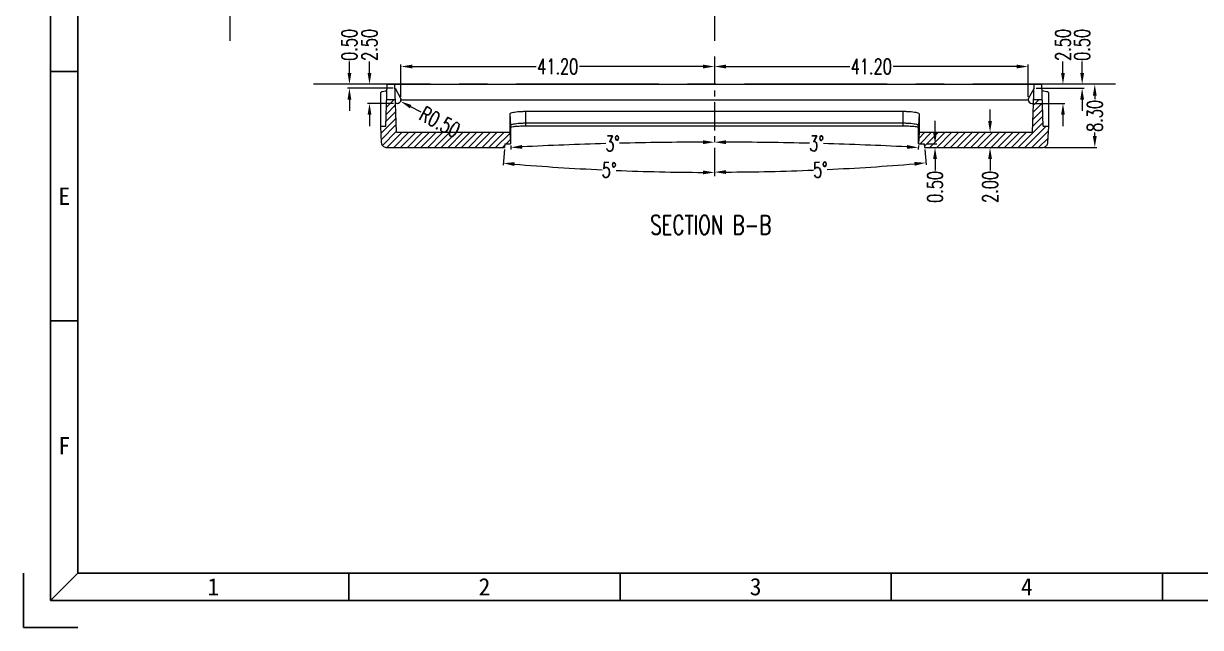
# Model space of a CAD drawing. Header units: millimetres. Extents: x 1179 to 2103, y 2567 to 2779.
# Drawn here: x 1179.1 to 1333.8, y 2567.4 to 2646.7 of the extents above; entities that cross this region are included whole.
import ezdxf
from ezdxf.enums import TextEntityAlignment as Align

# ---------------------------------------------------------------- set-up
doc = ezdxf.new("R2010")
doc.units = ezdxf.units.MM
doc.linetypes.add('CENTER', pattern=[0.6, 0.375, -0.075, 0.075, -0.075])
doc.layers.get('0').update_dxf_attribs({"linetype": 'CONTINUOUS'})
doc.layers.get('Defpoints').update_dxf_attribs({"linetype": 'CONTINUOUS'})
for name, color, linetype, lineweight in [('dim', 82, 'CONTINUOUS', 9), ('hatch', 56, 'CONTINUOUS', 9), ('part', 7, 'CONTINUOUS', 20)]:
    doc.layers.add(name, color=color, linetype=linetype, lineweight=lineweight)
doc.styles.get("Standard").update_dxf_attribs({"font": 'romans.shx', "width": 0.7})
doc.styles.add('宋体', font='SimSun.ttf', dxfattribs={"width": 0.7})
doc.dimstyles.new('02', dxfattribs={"dimscale": 0.5, "dimtxt": 4, "dimasz": 3, "dimexe": 0.5, "dimexo": 0.5, "dimgap": 0.09, "dimtad": 0, "dimzin": 0, "dimdsep": 46, "dimtxsty": 'Standard', "dimcen": 0, "dimclrd": 256, "dimclre": 256, "dimclrt": 6, "dimazin": 2, "dimtp": 0.01, "dimtm": 0.01, "dimtfac": 1, "dimtofl": 0, "dimtmove": 0, "dimatfit": 0, "dimfxl": 0, "dimtolj": 1, "dimtzin": 0, "dimlwd": -1, "dimlwe": -1, "dimarcsym": 0})

# ---------------------------------------------------------------- blocks, each defined once
blk = doc.blocks.new('ca3')
for p, q in [((10, 102.5), (5, 102.5)), ((10, 56.5), (5, 56.5)), ((10, 10), (5, 5)), ((60, 5), (60, 10)), ((110, 5), (110, 10)), ((160, 5), (160, 10)), ((210, 5), (210, 10))]:
    blk.add_line(p, q)
at = {"color": 8}
for q in [(0, 10), (10, 0)]:
    blk.add_line((0, 0), q, dxfattribs=at)
for points in [[(5, 292), (415, 292), (415, 5), (5, 5)], [(10, 287), (410, 287), (410, 10), (10, 10)]]:
    blk.add_lwpolyline(points, close=True)
at = {"style": '宋体'}
for s, p in [('E', (7.5, 79.5)), ('F', (7.5, 33.5)), ('1', (35, 7.5)), ('2', (85, 7.5)), ('3', (135, 7.5)), ('4', (185, 7.5))]:
    blk.add_text(s, height=3.2, dxfattribs=at).set_placement(p, align=Align.MIDDLE)
blk = doc.blocks.new('*D62')
at = {"layer": 'Defpoints', "color": 0}
for p in [(2973.61, -1316.09), (2973.61, -1316.09), (2966.74, -1324.39)]:
    blk.add_point(p, dxfattribs=at)
at = {"layer": 'dim'}
for p, q in [((2973.61, -1317.59), (2973.61, -1318.06)), ((2973.61, -1322.89), (2973.61, -1322.42)), ((2966.99, -1324.39), (2973.86, -1324.39))]:
    blk.add_line(p, q, dxfattribs=at)
for points in [[(2973.36, -1317.59), (2973.86, -1317.59), (2973.61, -1316.09)], [(2973.36, -1322.89), (2973.86, -1322.89), (2973.61, -1324.39)]]:
    blk.add_solid(points, dxfattribs=at)
at = {"layer": 'dim', "color": 6, "insert": (2973.61, -1320.24), "char_height": 2, "attachment_point": 5, "rotation": 90}
blk.add_mtext('\\A1;8.30', dxfattribs=at)
blk = doc.blocks.new('*D61')
at = {"layer": 'Defpoints', "color": 0}
for p in [(2951.2, -1323.89), (2952.62, -1324.39), (2952.62, -1324.39)]:
    blk.add_point(p, dxfattribs=at)
at = {"layer": 'dim'}
for p, q in [((2952.62, -1322.39), (2952.62, -1320.89)), ((2951.45, -1323.89), (2952.87, -1323.89)), ((2952.62, -1325.89), (2952.62, -1327.39))]:
    blk.add_line(p, q, dxfattribs=at)
for points in [[(2952.37, -1322.39), (2952.87, -1322.39), (2952.62, -1323.89)], [(2952.37, -1325.89), (2952.87, -1325.89), (2952.62, -1324.39)]]:
    blk.add_solid(points, dxfattribs=at)
at = {"layer": 'dim', "color": 6, "insert": (2952.62, -1329.57), "char_height": 2, "attachment_point": 5, "rotation": 90}
blk.add_mtext('\\A1;0.50', dxfattribs=at)
blk = doc.blocks.new('*D60')
at = {"layer": 'Defpoints', "color": 0}
for p in [(2959.85, -1322.39), (2959.85, -1324.39), (2959.85, -1324.39)]:
    blk.add_point(p, dxfattribs=at)
at = {"layer": 'dim'}
for p, q in [((2959.85, -1320.89), (2959.85, -1319.39)), ((2959.85, -1325.89), (2959.85, -1327.39))]:
    blk.add_line(p, q, dxfattribs=at)
for points in [[(2959.6, -1320.89), (2960.1, -1320.89), (2959.85, -1322.39)], [(2959.6, -1325.89), (2960.1, -1325.89), (2959.85, -1324.39)]]:
    blk.add_solid(points, dxfattribs=at)
at = {"layer": 'dim', "color": 6, "insert": (2959.85, -1329.57), "char_height": 2, "attachment_point": 5, "rotation": 90}
blk.add_mtext('\\A1;2.00', dxfattribs=at)
blk = doc.blocks.new('*D59')
at = {"layer": 'Defpoints', "color": 0}
for p in [(2881.95, -1318.09), (2882.4, -1318.32)]:
    blk.add_point(p, dxfattribs=at)
at = {"layer": 'dim'}
blk.add_line((2883.72, -1319.02), (2885.05, -1319.72), dxfattribs=at)
blk.add_solid([(2883.84, -1318.8), (2883.61, -1319.24), (2882.4, -1318.32)], dxfattribs=at)
at = {"layer": 'dim', "color": 6, "insert": (2887.57, -1321.04), "char_height": 2, "attachment_point": 5, "rotation": 332.3234}
blk.add_mtext('\\A1;R0.50', dxfattribs=at)
blk = doc.blocks.new('*D58')
at = {"layer": 'Defpoints', "color": 0}
for p in [(2923.65, -1312.42), (2950.53, -1322.39), (2941.51, -1324), (2950.45, -1323.89), (2923.65, -1326.09)]:
    blk.add_point(p, dxfattribs=at)
at = {"layer": 'dim'}
blk.add_line((2950.44, -1324.14), (2950.41, -1324.64), dxfattribs=at)
for start, end in [(88.6021, 89.832), (87.168, 88.3979)]:
    blk.add_arc((2923.65, -1835.27), 511.59, start, end, dxfattribs=at)
for points in [[(2925.15, -1323.94), (2925.15, -1323.44), (2923.65, -1323.69)], [(2948.94, -1324.06), (2948.92, -1324.56), (2950.43, -1324.39)]]:
    blk.add_solid(points, dxfattribs=at)
at = {"layer": 'dim', "color": 6, "insert": (2937.05, -1323.86), "char_height": 2, "attachment_point": 5, "rotation": 358.5}
blk.add_mtext('\\A1;3°', dxfattribs=at)
blk = doc.blocks.new('*D57')
at = {"layer": 'Defpoints', "color": 0}
for p in [(2923.65, -1312.42), (2896.78, -1322.39), (2896.85, -1323.89), (2914.73, -1323.77), (2923.65, -1326.09)]:
    blk.add_point(p, dxfattribs=at)
at = {"layer": 'dim'}
blk.add_line((2896.87, -1324.14), (2896.89, -1324.64), dxfattribs=at)
for start, end in [(91.6021, 92.832), (90.168, 91.3979)]:
    blk.add_arc((2923.65, -1835.27), 511.59, start, end, dxfattribs=at)
for points in [[(2922.15, -1323.44), (2922.15, -1323.94), (2923.65, -1323.69)], [(2898.39, -1324.56), (2898.36, -1324.06), (2896.88, -1324.39)]]:
    blk.add_solid(points, dxfattribs=at)
at = {"layer": 'dim', "color": 6, "insert": (2910.26, -1323.86), "char_height": 2, "attachment_point": 5, "rotation": 1.5}
blk.add_mtext('\\A1;3°', dxfattribs=at)
blk = doc.blocks.new('*D56')
at = {"layer": 'Defpoints', "color": 0}
for p in [(2923.65, -1312.42), (2896.06, -1324.39), (2896.1, -1323.89), (2905.12, -1327.12), (2923.65, -1327.79)]:
    blk.add_point(p, dxfattribs=at)
at = {"layer": 'dim'}
blk.add_line((2896.04, -1324.64), (2895.86, -1326.7), dxfattribs=at)
for start, end in [(265.2699, 267.3447), (267.6725, 269.7303)]:
    blk.add_arc((2923.65, -1008.98), 318.68, start, end, dxfattribs=at)
for points in [[(2897.35, -1326.82), (2897.4, -1326.32), (2895.88, -1326.45)], [(2922.15, -1327.41), (2922.15, -1327.91), (2923.65, -1327.66)]]:
    blk.add_solid(points, dxfattribs=at)
at = {"layer": 'dim', "color": 6, "insert": (2909.8, -1327.36), "char_height": 2, "attachment_point": 5, "rotation": 357.5086}
blk.add_mtext('\\A1;5°', dxfattribs=at)
blk = doc.blocks.new('*D55')
at = {"layer": 'Defpoints', "color": 0}
for p in [(2923.65, -1312.42), (2951.2, -1323.89), (2951.25, -1324.39), (2923.65, -1327.79), (2932.92, -1327.49)]:
    blk.add_point(p, dxfattribs=at)
at = {"layer": 'dim'}
blk.add_line((2951.27, -1324.64), (2951.45, -1326.66), dxfattribs=at)
for start, end in [(272.6638, 274.7301), (270.2697, 272.336)]:
    blk.add_arc((2923.65, -1008.98), 318.64, start, end, dxfattribs=at)
for points in [[(2949.91, -1326.29), (2949.95, -1326.78), (2951.42, -1326.41)], [(2925.15, -1327.87), (2925.15, -1327.37), (2923.65, -1327.62)]]:
    blk.add_solid(points, dxfattribs=at)
at = {"layer": 'dim', "color": 6, "insert": (2937.55, -1327.32), "char_height": 2, "attachment_point": 5, "rotation": 2.4999}
blk.add_mtext('\\A1;5°', dxfattribs=at)
blk = doc.blocks.new('*D54')
at = {"layer": 'Defpoints', "color": 0}
for p in [(2875.68, -1316.09), (2875.68, -1316.09), (2881.67, -1316.59)]:
    blk.add_point(p, dxfattribs=at)
at = {"layer": 'dim'}
for p, q in [((2875.68, -1314.59), (2875.68, -1313.09)), ((2881.42, -1316.59), (2875.43, -1316.59)), ((2875.68, -1318.09), (2875.68, -1319.59))]:
    blk.add_line(p, q, dxfattribs=at)
for points in [[(2875.43, -1314.59), (2875.93, -1314.59), (2875.68, -1316.09)], [(2875.43, -1318.09), (2875.93, -1318.09), (2875.68, -1316.59)]]:
    blk.add_solid(points, dxfattribs=at)
at = {"layer": 'dim', "color": 6, "insert": (2875.68, -1310.91), "char_height": 2, "attachment_point": 5, "rotation": 90}
blk.add_mtext('\\A1;0.50', dxfattribs=at)
blk = doc.blocks.new('*D53')
at = {"layer": 'Defpoints', "color": 0}
for p in [(2878.32, -1316.09), (2878.32, -1316.09), (2881.74, -1318.59)]:
    blk.add_point(p, dxfattribs=at)
at = {"layer": 'dim'}
for p, q in [((2878.32, -1314.59), (2878.32, -1313.09)), ((2881.49, -1318.59), (2878.07, -1318.59)), ((2878.32, -1320.09), (2878.32, -1321.59))]:
    blk.add_line(p, q, dxfattribs=at)
for points in [[(2878.07, -1314.59), (2878.57, -1314.59), (2878.32, -1316.09)], [(2878.07, -1320.09), (2878.57, -1320.09), (2878.32, -1318.59)]]:
    blk.add_solid(points, dxfattribs=at)
at = {"layer": 'dim', "color": 6, "insert": (2878.32, -1310.91), "char_height": 2, "attachment_point": 5, "rotation": 90}
blk.add_mtext('\\A1;2.50', dxfattribs=at)
blk = doc.blocks.new('*D52')
at = {"layer": 'Defpoints', "color": 0}
for p in [(2923.65, -1313.75), (2923.65, -1313.75), (2882.45, -1317.99)]:
    blk.add_point(p, dxfattribs=at)
at = {"layer": 'dim'}
for p, q in [((2882.45, -1317.74), (2882.45, -1313.5)), ((2883.95, -1313.75), (2900.21, -1313.75)), ((2922.15, -1313.75), (2905.9, -1313.75))]:
    blk.add_line(p, q, dxfattribs=at)
for points in [[(2883.95, -1313.5), (2883.95, -1314), (2882.45, -1313.75)], [(2922.15, -1313.5), (2922.15, -1314), (2923.65, -1313.75)]]:
    blk.add_solid(points, dxfattribs=at)
at = {"layer": 'dim', "color": 6, "insert": (2903.05, -1313.75), "char_height": 2, "attachment_point": 5}
blk.add_mtext('\\A1;41.20', dxfattribs=at)
blk = doc.blocks.new('*D51')
at = {"layer": 'Defpoints', "color": 0}
for p in [(2923.65, -1313.75), (2923.65, -1313.75), (2964.85, -1317.99)]:
    blk.add_point(p, dxfattribs=at)
at = {"layer": 'dim'}
for p, q in [((2925.15, -1313.75), (2941.41, -1313.75)), ((2963.35, -1313.75), (2947.1, -1313.75)), ((2964.85, -1317.74), (2964.85, -1313.5))]:
    blk.add_line(p, q, dxfattribs=at)
for points in [[(2925.15, -1313.5), (2925.15, -1314), (2923.65, -1313.75)], [(2963.35, -1313.5), (2963.35, -1314), (2964.85, -1313.75)]]:
    blk.add_solid(points, dxfattribs=at)
at = {"layer": 'dim', "color": 6, "insert": (2944.25, -1313.75), "char_height": 2, "attachment_point": 5}
blk.add_mtext('\\A1;41.20', dxfattribs=at)
blk = doc.blocks.new('*D50')
at = {"layer": 'Defpoints', "color": 0}
for p in [(2965.64, -1316.59), (2971.95, -1316.09), (2971.95, -1316.09)]:
    blk.add_point(p, dxfattribs=at)
at = {"layer": 'dim'}
for p, q in [((2971.95, -1314.59), (2971.95, -1313.09)), ((2965.89, -1316.59), (2972.2, -1316.59)), ((2971.95, -1318.09), (2971.95, -1319.59))]:
    blk.add_line(p, q, dxfattribs=at)
for points in [[(2971.7, -1314.59), (2972.2, -1314.59), (2971.95, -1316.09)], [(2971.7, -1318.09), (2972.2, -1318.09), (2971.95, -1316.59)]]:
    blk.add_solid(points, dxfattribs=at)
at = {"layer": 'dim', "color": 6, "insert": (2971.95, -1310.91), "char_height": 2, "attachment_point": 5, "rotation": 90}
blk.add_mtext('\\A1;0.50', dxfattribs=at)
blk = doc.blocks.new('*D49')
at = {"layer": 'Defpoints', "color": 0}
for p in [(2969.43, -1316.09), (2969.43, -1316.09), (2965.46, -1318.59)]:
    blk.add_point(p, dxfattribs=at)
at = {"layer": 'dim'}
for p, q in [((2969.43, -1314.59), (2969.43, -1313.09)), ((2965.71, -1318.59), (2969.68, -1318.59)), ((2969.43, -1320.09), (2969.43, -1321.59))]:
    blk.add_line(p, q, dxfattribs=at)
for points in [[(2969.18, -1314.59), (2969.68, -1314.59), (2969.43, -1316.09)], [(2969.18, -1320.09), (2969.68, -1320.09), (2969.43, -1318.59)]]:
    blk.add_solid(points, dxfattribs=at)
at = {"layer": 'dim', "color": 6, "insert": (2969.43, -1310.91), "char_height": 2, "attachment_point": 5, "rotation": 90}
blk.add_mtext('\\A1;2.50', dxfattribs=at)
blk = doc.blocks.new('*D35')
at = {"layer": 'Defpoints', "color": 0}
for p in [(2859.96, -1205.02), (2856.97, -1208.78), (2859.16, -1213.8), (2856.8, -1213.93), (2859.96, -1310.38)]:
    blk.add_point(p, dxfattribs=at)
at = {"layer": 'dim'}
blk.add_line((2856.55, -1213.94), (2853.91, -1214.08), dxfattribs=at)
for start, end in [(104.8342, 120.7366), (152.2634, 168.1658)]:
    blk.add_arc((2859.96, -1213.76), 5.81, start, end, dxfattribs=at)
for points in [[(2858.44, -1207.9), (2858.5, -1208.39), (2859.96, -1207.95)], [(2854.52, -1212.59), (2854.02, -1212.55), (2854.16, -1214.06)]]:
    blk.add_solid(points, dxfattribs=at)
at = {"layer": 'dim', "color": 6, "insert": (2855.74, -1209.76), "char_height": 2, "attachment_point": 5, "rotation": 46.5}
blk.add_mtext('\\A1;93°', dxfattribs=at)

msp = doc.modelspace()

# ---------------------------------------------------------------- linework, layer by layer
at = {"layer": 'part', "color": 1, "linetype": 'CENTER', "ltscale": 50}
for p, q in [((1206.215, 2749.809), (1206.215, 2644.449)), ((1269.91, 2749.809), (1269.91, 2644.449)), ((1322.59, 2638.741), (1217.23, 2638.741))]:
    msp.add_line(p, q, dxfattribs=at)
at = {"layer": 'part', "color": 1, "linetype": 'CENTER', "ltscale": 10}
msp.add_line((1269.91, 2642.411), (1269.91, 2626.205), dxfattribs=at)
at = {"layer": 'part', "color": 7, "linetype": 'Continuous'}
for p, q in [((1226.718, 2633.237), (1226.91, 2638.741)), ((1226.91, 2638.741), (1312.91, 2638.741)), ((1228.13, 2632.437), (1227.91, 2638.741)), ((1227.927, 2638.241), (1228.71, 2636.841)), ((1311.892, 2638.241), (1311.11, 2636.841)), ((1311.69, 2632.437), (1311.91, 2638.741)), ((1313.102, 2633.237), (1312.91, 2638.741)), ((1226.84, 2636.741), (1227.98, 2636.741)), ((1228.71, 2636.841), (1228.71, 2636.741)), ((1228.71, 2636.707), (1311.11, 2636.707)), ((1311.11, 2636.841), (1311.11, 2636.741)), ((1311.84, 2636.741), (1312.98, 2636.741)), ((1228.21, 2636.241), (1227.997, 2636.241)), ((1245.11, 2635.198), (1294.71, 2635.198)), ((1245.11, 2633.289), (1245.11, 2635.198)), ((1294.71, 2633.289), (1294.71, 2635.198)), ((1311.61, 2636.241), (1311.823, 2636.241)), ((1243.03, 2634.867), (1243.11, 2633.348)), ((1245.11, 2633.665), (1294.71, 2633.665)), ((1296.789, 2634.867), (1296.71, 2633.348)), ((1226.01, 2633.237), (1226.718, 2633.237)), ((1226.01, 2633.237), (1226.121, 2631.112)), ((1228.13, 2632.437), (1243.031, 2632.437)), ((1243.031, 2632.437), (1243.11, 2630.937)), ((1245.11, 2633.289), (1294.71, 2633.289)), ((1296.788, 2632.437), (1296.71, 2630.937)), ((1296.788, 2632.437), (1311.69, 2632.437)), ((1313.102, 2633.237), (1313.81, 2633.237)), ((1313.698, 2631.112), (1313.81, 2633.237)), ((1226.821, 2630.437), (1242.316, 2630.437)), ((1242.36, 2630.937), (1242.316, 2630.437)), ((1242.36, 2630.937), (1243.11, 2630.937)), ((1296.71, 2630.937), (1297.46, 2630.937)), ((1297.46, 2630.937), (1297.504, 2630.437)), ((1297.504, 2630.437), (1312.999, 2630.437))]:
    msp.add_line(p, q, dxfattribs=at)
at = {"layer": 'part', "color": 5, "linetype": 'Continuous'}
for p, q in [((1227.825, 2636.741), (1226.804, 2635.721)), ((1226.933, 2636.741), (1226.837, 2636.645)), ((1312.543, 2636.741), (1311.815, 2636.013)), ((1228.035, 2635.168), (1226.74, 2633.873)), ((1228.005, 2636.029), (1226.772, 2634.797)), ((1313.025, 2635.44), (1311.75, 2634.165)), ((1312.995, 2636.302), (1311.782, 2635.089)), ((1228.065, 2634.306), (1226.059, 2632.3)), ((1228.095, 2633.444), (1226.103, 2631.453)), ((1313.085, 2633.717), (1309.806, 2630.437)), ((1313.055, 2634.578), (1311.718, 2633.241)), ((1226.104, 2633.237), (1226.015, 2633.147)), ((1228.125, 2632.582), (1226.266, 2630.723)), ((1228.871, 2632.437), (1226.871, 2630.437)), ((1229.763, 2632.437), (1227.763, 2630.437)), ((1230.655, 2632.437), (1228.655, 2630.437)), ((1231.546, 2632.437), (1229.546, 2630.437)), ((1232.438, 2632.437), (1230.438, 2630.437)), ((1233.33, 2632.437), (1231.33, 2630.437)), ((1234.222, 2632.437), (1232.222, 2630.437)), ((1235.114, 2632.437), (1233.114, 2630.437)), ((1236.005, 2632.437), (1234.005, 2630.437)), ((1236.897, 2632.437), (1234.897, 2630.437)), ((1237.789, 2632.437), (1235.789, 2630.437)), ((1238.681, 2632.437), (1236.681, 2630.437)), ((1239.572, 2632.437), (1237.572, 2630.437)), ((1240.464, 2632.437), (1238.464, 2630.437)), ((1241.356, 2632.437), (1239.356, 2630.437)), ((1242.248, 2632.437), (1240.248, 2630.437)), ((1243.037, 2632.334), (1241.139, 2630.437)), ((1297.537, 2632.437), (1296.747, 2631.646)), ((1298.429, 2632.437), (1296.929, 2630.937)), ((1299.321, 2632.437), (1297.489, 2630.605)), ((1300.213, 2632.437), (1298.213, 2630.437)), ((1301.104, 2632.437), (1299.104, 2630.437)), ((1301.996, 2632.437), (1299.996, 2630.437)), ((1302.888, 2632.437), (1300.888, 2630.437)), ((1303.78, 2632.437), (1301.78, 2630.437)), ((1304.671, 2632.437), (1302.671, 2630.437)), ((1305.563, 2632.437), (1303.563, 2630.437)), ((1306.455, 2632.437), (1304.455, 2630.437)), ((1307.347, 2632.437), (1305.347, 2630.437)), ((1308.239, 2632.437), (1306.239, 2630.437)), ((1309.13, 2632.437), (1307.13, 2630.437)), ((1310.022, 2632.437), (1308.022, 2630.437)), ((1310.914, 2632.437), (1308.914, 2630.437)), ((1313.497, 2633.237), (1310.697, 2630.437)), ((1313.778, 2632.626), (1311.589, 2630.437)), ((1242.343, 2630.749), (1242.031, 2630.437)), ((1243.081, 2631.487), (1242.531, 2630.937)), ((1313.728, 2631.685), (1312.481, 2630.437))]:
    msp.add_line(p, q, dxfattribs=at)
at = {"layer": 'part', "color": 7, "linetype": 'Continuous'}
for centre, start, end in [((1228.21, 2636.741), 270, 0), ((1311.61, 2636.741), 180, 270)]:
    msp.add_arc(centre, 0.5, start, end, dxfattribs=at)
for points in [[(1226.01, 2637.622), (1226.085, 2637.722), (1226.3, 2637.811), (1226.63, 2637.881), (1226.88, 2637.913)], [(1226.01, 2637.622), (1226.011, 2635.196), (1226.01, 2633.727), (1226.01, 2633.237)], [(1312.939, 2637.913), (1313.19, 2637.881), (1313.519, 2637.811), (1313.735, 2637.722), (1313.81, 2637.622)], [(1313.81, 2633.237), (1313.81, 2633.725), (1313.809, 2635.19), (1313.81, 2637.629)], [(1243.031, 2634.868), (1243.103, 2634.951), (1243.316, 2635.031), (1243.644, 2635.1), (1244.072, 2635.153), (1244.581, 2635.187), (1245.11, 2635.198)], [(1294.71, 2635.198), (1295.24, 2635.187), (1295.746, 2635.153), (1296.175, 2635.1), (1296.504, 2635.031), (1296.717, 2634.95), (1296.789, 2634.868)], [(1243.031, 2634.868), (1243.031, 2633.518)], [(1243.031, 2633.518), (1243.031, 2633.348)], [(1243.11, 2633.349), (1243.179, 2633.429), (1243.385, 2633.506), (1243.7, 2633.571), (1244.112, 2633.622), (1244.601, 2633.654), (1245.11, 2633.665)], [(1294.71, 2633.665), (1295.22, 2633.654), (1295.706, 2633.622), (1296.119, 2633.571), (1296.436, 2633.506), (1296.641, 2633.429), (1296.71, 2633.349)], [(1296.789, 2634.868), (1296.789, 2633.518)], [(1296.789, 2633.518), (1296.789, 2633.348)], [(1243.031, 2633.348), (1243.031, 2632.707), (1243.031, 2632.437)], [(1243.11, 2633.348), (1243.11, 2632.437)], [(1243.11, 2633.15), (1243.142, 2633.156)], [(1243.11, 2632.437), (1243.11, 2632.01), (1243.11, 2631.205), (1243.11, 2630.937)], [(1243.142, 2633.156), (1243.718, 2633.227), (1244.397, 2633.274), (1245.11, 2633.289)], [(1294.71, 2633.289), (1295.42, 2633.274), (1296.104, 2633.227), (1296.679, 2633.156)], [(1296.71, 2632.437), (1296.71, 2633.348)], [(1296.71, 2630.937), (1296.71, 2631.205), (1296.71, 2632.01), (1296.71, 2632.437)], [(1296.789, 2633.348), (1296.788, 2632.707), (1296.788, 2632.437)], [(1226.122, 2631.112), (1226.165, 2630.903), (1226.269, 2630.718), (1226.422, 2630.573), (1226.611, 2630.48), (1226.821, 2630.449)], [(1312.999, 2630.449), (1313.209, 2630.48), (1313.398, 2630.573), (1313.552, 2630.718), (1313.654, 2630.903), (1313.698, 2631.112)]]:
    msp.add_spline(points, degree=3, dxfattribs=at)

# ---------------------------------------------------------------- block references
at = {"xscale": 0.712500000000091, "yscale": 0.712500000000091, "zscale": 0.7124999999999999}
msp.add_blockref('ca3', (1179.12, 2567.397), dxfattribs=at)

# ---------------------------------------------------------------- texts
at = {"layer": 'hatch', "width": 0.7}
msp.add_text('SECTION B-B', height=2.5, dxfattribs=at).set_placement((1269.405, 2620.272), align=Align.MIDDLE)

# ---------------------------------------------------------------- dimensions: what is measured, and where the dimension line sits
at = {"layer": 'dim'}
for base, line1, line2, picture, middle, set_off in [((1203.223, 2746.0505), ((1206.2153, 2749.8086), (1206.2153, 2644.4486)), ((1205.4153, 2741.0286), (1203.0557, 2740.9049)), '*D35', (1202.001, 2745.0697), (-1653.7437, 3954.831)), ((1260.9816, 2631.066), ((1269.9099, 2642.4114), (1269.9099, 2628.7443)), ((1243.0315, 2632.437), (1243.1101, 2630.937)), '*D57', (1256.5183, 2630.9686), (-1653.7437, 3954.831)), ((1287.7637, 2630.8323), ((1269.9099, 2642.4114), (1269.9099, 2628.7443)), ((1296.7883, 2632.437), (1296.7096, 2630.937)), '*D58', (1283.3014, 2630.9686), (-1653.7437, 3954.831)), ((1279.17709, 2627.345), ((1269.90986, 2642.41142), (1269.90986, 2627.04303)), ((1297.46022, 2630.93695), (1297.50396, 2630.43695)), '*D55', (1283.80825, 2627.51346), (-1653.74368, 3954.83105))]:
    dim = msp.add_angular_dim_2l(base=base, line1=line1, line2=line2, dimstyle='02', dxfattribs=at)
    dim.commit()
    dim.dimension.update_dxf_attribs({"geometry": picture, "text_midpoint": middle, "insert": set_off})
for base, p1, p2, picture, middle in [((1221.94, 2638.741), (1227.927, 2638.241), (1221.94, 2638.741), '*D54', (1221.94, 2643.919)), ((1224.579, 2638.741), (1227.997, 2636.241), (1224.579, 2638.741), '*D53', (1224.579, 2643.919)), ((1315.687, 2638.741), (1311.716, 2636.241), (1315.687, 2638.741), '*D49', (1315.687, 2643.919)), ((1318.202, 2638.741), (1311.892, 2638.241), (1318.202, 2638.741), '*D50', (1318.202, 2643.919)), ((1319.87, 2638.741), (1312.999, 2630.437), (1319.87, 2638.741), '*D62', (1319.87, 2634.589)), ((1298.88, 2630.437), (1297.46, 2630.937), (1298.88, 2630.437), '*D61', (1298.88, 2625.259))]:
    dim = msp.add_linear_dim(base=base, p1=p1, p2=p2, angle=90, dimstyle='02', dxfattribs=at)
    dim.commit()
    dim.dimension.update_dxf_attribs({"geometry": picture, "text_midpoint": middle, "insert": (-1653.744, 3954.831)})
for p1, picture, middle in [((1228.71, 2636.841), '*D52', (1249.31, 2641.08)), ((1311.11, 2636.841), '*D51', (1290.51, 2641.08))]:
    dim = msp.add_linear_dim(base=(1269.91, 2641.08), p1=p1, p2=(1269.91, 2641.08), dimstyle='02', dxfattribs=at)
    dim.commit()
    dim.dimension.update_dxf_attribs({"geometry": picture, "text_midpoint": middle, "insert": (-1653.744, 3954.831)})
dim = msp.add_angular_dim_2l(base=(1251.38105, 2627.71149), line1=((1269.90986, 2642.41142), (1269.90986, 2627.04303)), line2=((1242.3595, 2630.93695), (1242.31576, 2630.43695)), dimstyle='02', dxfattribs=at)
dim.commit()
dim.dimension.update_dxf_attribs({"geometry": '*D56', "text_midpoint": (1256.05685, 2627.47361), "dimtype": 130, "insert": (-1653.74368, 3954.83105)})
dim = msp.add_radius_dim(center=(1228.21, 2636.741), mpoint=(1228.653, 2636.509), dimstyle='02', dxfattribs=at)
dim.commit()
dim.dimension.update_dxf_attribs({"geometry": '*D59', "text_midpoint": (1233.829, 2633.794), "insert": (-1653.744, 3954.831)})
dim = msp.add_aligned_dim(p1=(1306.102, 2632.437), p2=(1306.102, 2630.437), distance=0, dimstyle='02', dxfattribs=at)
dim.commit()
dim.dimension.update_dxf_attribs({"geometry": '*D60', "text_midpoint": (1306.102, 2625.259), "insert": (-1653.744, 3954.831)})

doc.saveas('drawing.dxf')
